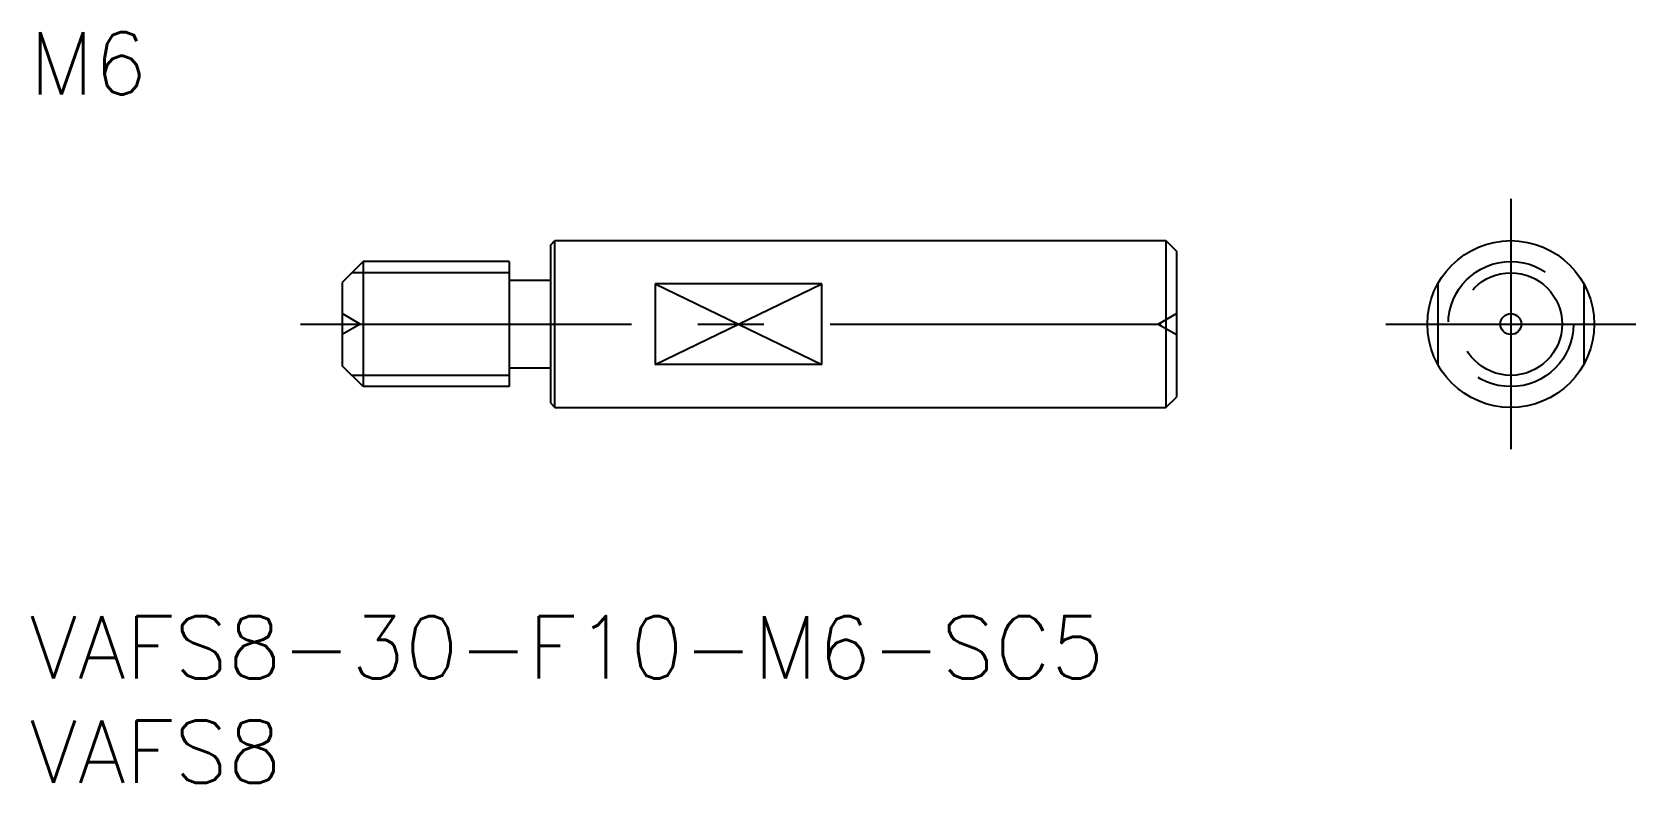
# Model space of a CAD drawing. Extents: x 0.1 to 77, y -8 to 28.
import ezdxf

# ---------------------------------------------------------------- set-up
doc = ezdxf.new("R2010")
doc.units = 0
doc.header["$LTSCALE"] = 0.5
doc.linetypes.add('CENTER', pattern=[50.8, 31.75, -6.35, 6.35, -6.35])
doc.linetypes.add('DASHED', pattern=[19.05, 12.7, -6.35])
for name, color, linetype in [('MSM_CENTER', 1, 'CENTER'), ('MSM_CONTINUOUS', 7, 'CONTINUOUS'), ('MSM_DASHED', 4, 'DASHED'), ('MSM_NARROW', 5, 'CONTINUOUS'), ('MSM_PART_NUMBER', 7, 'CONTINUOUS')]:
    doc.layers.add(name, color=color, linetype=linetype)
doc.styles.get("Standard").update_dxf_attribs({"font": 'txt.shx', "height": 1, "bigfont": 'bigfont.shx'})

# ---------------------------------------------------------------- blocks, each defined once
blk = doc.blocks.new('*U4')
at = {"layer": 'MSM_PART_NUMBER'}
blk.add_text('VAFS8-30-F10-M6-SC5', height=3, dxfattribs=at).set_placement((0, -3))
blk = doc.blocks.new('*U5')
at = {"layer": 'MSM_PART_NUMBER'}
blk.add_text('VAFS8', height=3, dxfattribs=at).set_placement((0, -8))
blk = doc.blocks.new('*U6')
at = {"layer": 'MSM_PART_NUMBER'}
blk.add_text('M6', height=3, dxfattribs=at).set_placement((0, 25))

msp = doc.modelspace()

# ---------------------------------------------------------------- linework, layer by layer
at = {"layer": 'MSM_CENTER'}
for p, q in [((71.038, 20), (71.038, 8)), ((13, 14), (57, 14)), ((65.038, 14), (77.038, 14))]:
    msp.add_line(p, q, dxfattribs=at)
at = {"layer": 'MSM_CONTINUOUS'}
for p, q in [((25, 17.8), (25.2, 18)), ((25, 10.2), (25, 17.8)), ((25.2, 18), (54.5, 18)), ((25.2, 10), (25.2, 18)), ((54.5, 18), (54.5, 10)), ((54.5, 18), (55, 17.5)), ((16, 17), (15, 16)), ((23, 17), (16, 17)), ((16, 17), (16, 11)), ((23, 17), (23, 11)), ((55, 17.5), (55, 10.5)), ((15, 16), (15, 12)), ((23, 16.1), (25, 16.1)), ((38, 15.936), (30, 15.936)), ((30, 15.936), (30, 12.064)), ((38, 12.064), (38, 15.936)), ((16, 11), (15, 12)), ((23, 11.9), (25, 11.9)), ((38, 12.064), (30, 12.064)), ((23, 11), (16, 11)), ((25, 10.2), (25.2, 10)), ((25.2, 10), (54.5, 10)), ((54.5, 10), (55, 10.5))]:
    msp.add_line(p, q, dxfattribs=at)
for radius in [4, 0.5]:
    msp.add_circle((71.038, 14), radius, dxfattribs=at)
at = {"layer": 'MSM_DASHED'}
for p, q in [((67.538, 15.936), (67.538, 12.064)), ((74.538, 15.936), (74.538, 12.064)), ((15.866, 14), (15, 14.5)), ((15.866, 14), (15, 13.5)), ((54.134, 14), (55, 14.5)), ((54.134, 14), (55, 13.5))]:
    msp.add_line(p, q, dxfattribs=at)
for radius in [3, 2.458]:
    msp.add_circle((71.038, 14), radius, dxfattribs=at)
at = {"layer": 'MSM_NARROW'}
for p, q in [((23, 16.458), (15.458, 16.458)), ((30, 12.064), (38, 15.936)), ((30, 15.936), (38, 12.064)), ((23, 11.541), (15.458, 11.541))]:
    msp.add_line(p, q, dxfattribs=at)

# ---------------------------------------------------------------- block references
at = {"layer": 'MSM_CONTINUOUS'}
for name in ['*U6', '*U4', '*U5']:
    msp.add_blockref(name, (0, 0), dxfattribs=at)

doc.saveas('drawing.dxf')
